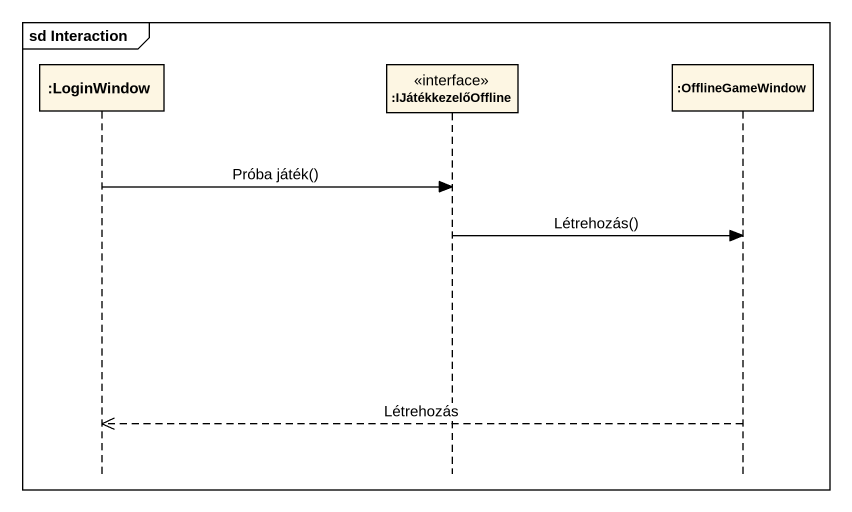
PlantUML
@startuml
mainframe sd Interaction
hide footbox
participant ":LoginWindow" as LoginWindow
participant ":IJátékkezelőOffline" as IJátékkezelőOffline <<interface>>
participant ":OfflineGameWindow" as OfflineGameWindow

LoginWindow -> IJátékkezelőOffline : Próba játék()
IJátékkezelőOffline -> OfflineGameWindow : Létrehozás()
OfflineGameWindow -->> LoginWindow : Létrehozás
@enduml
